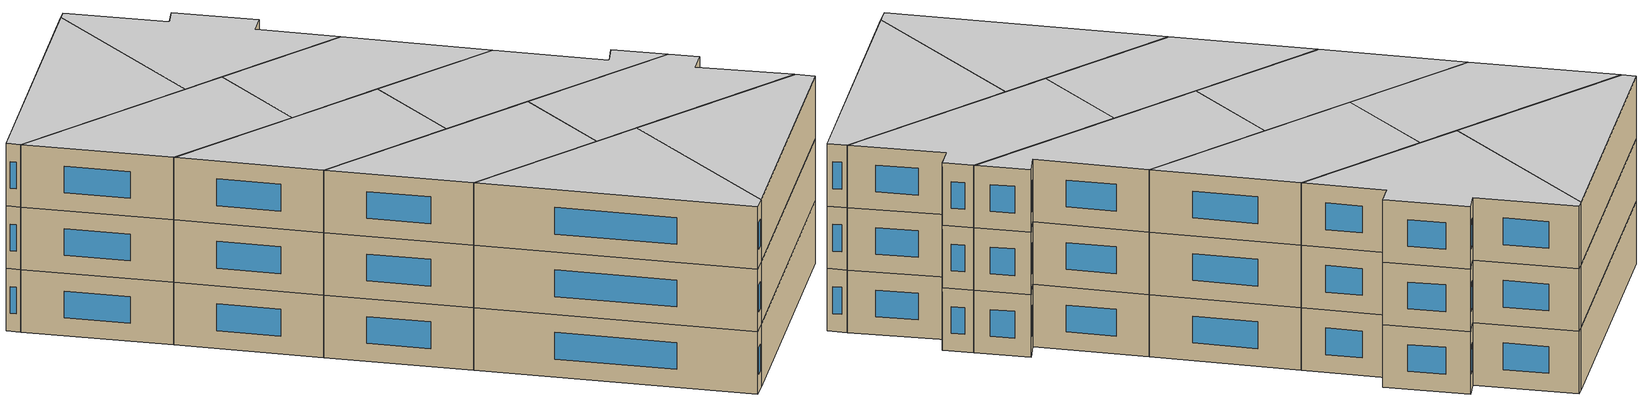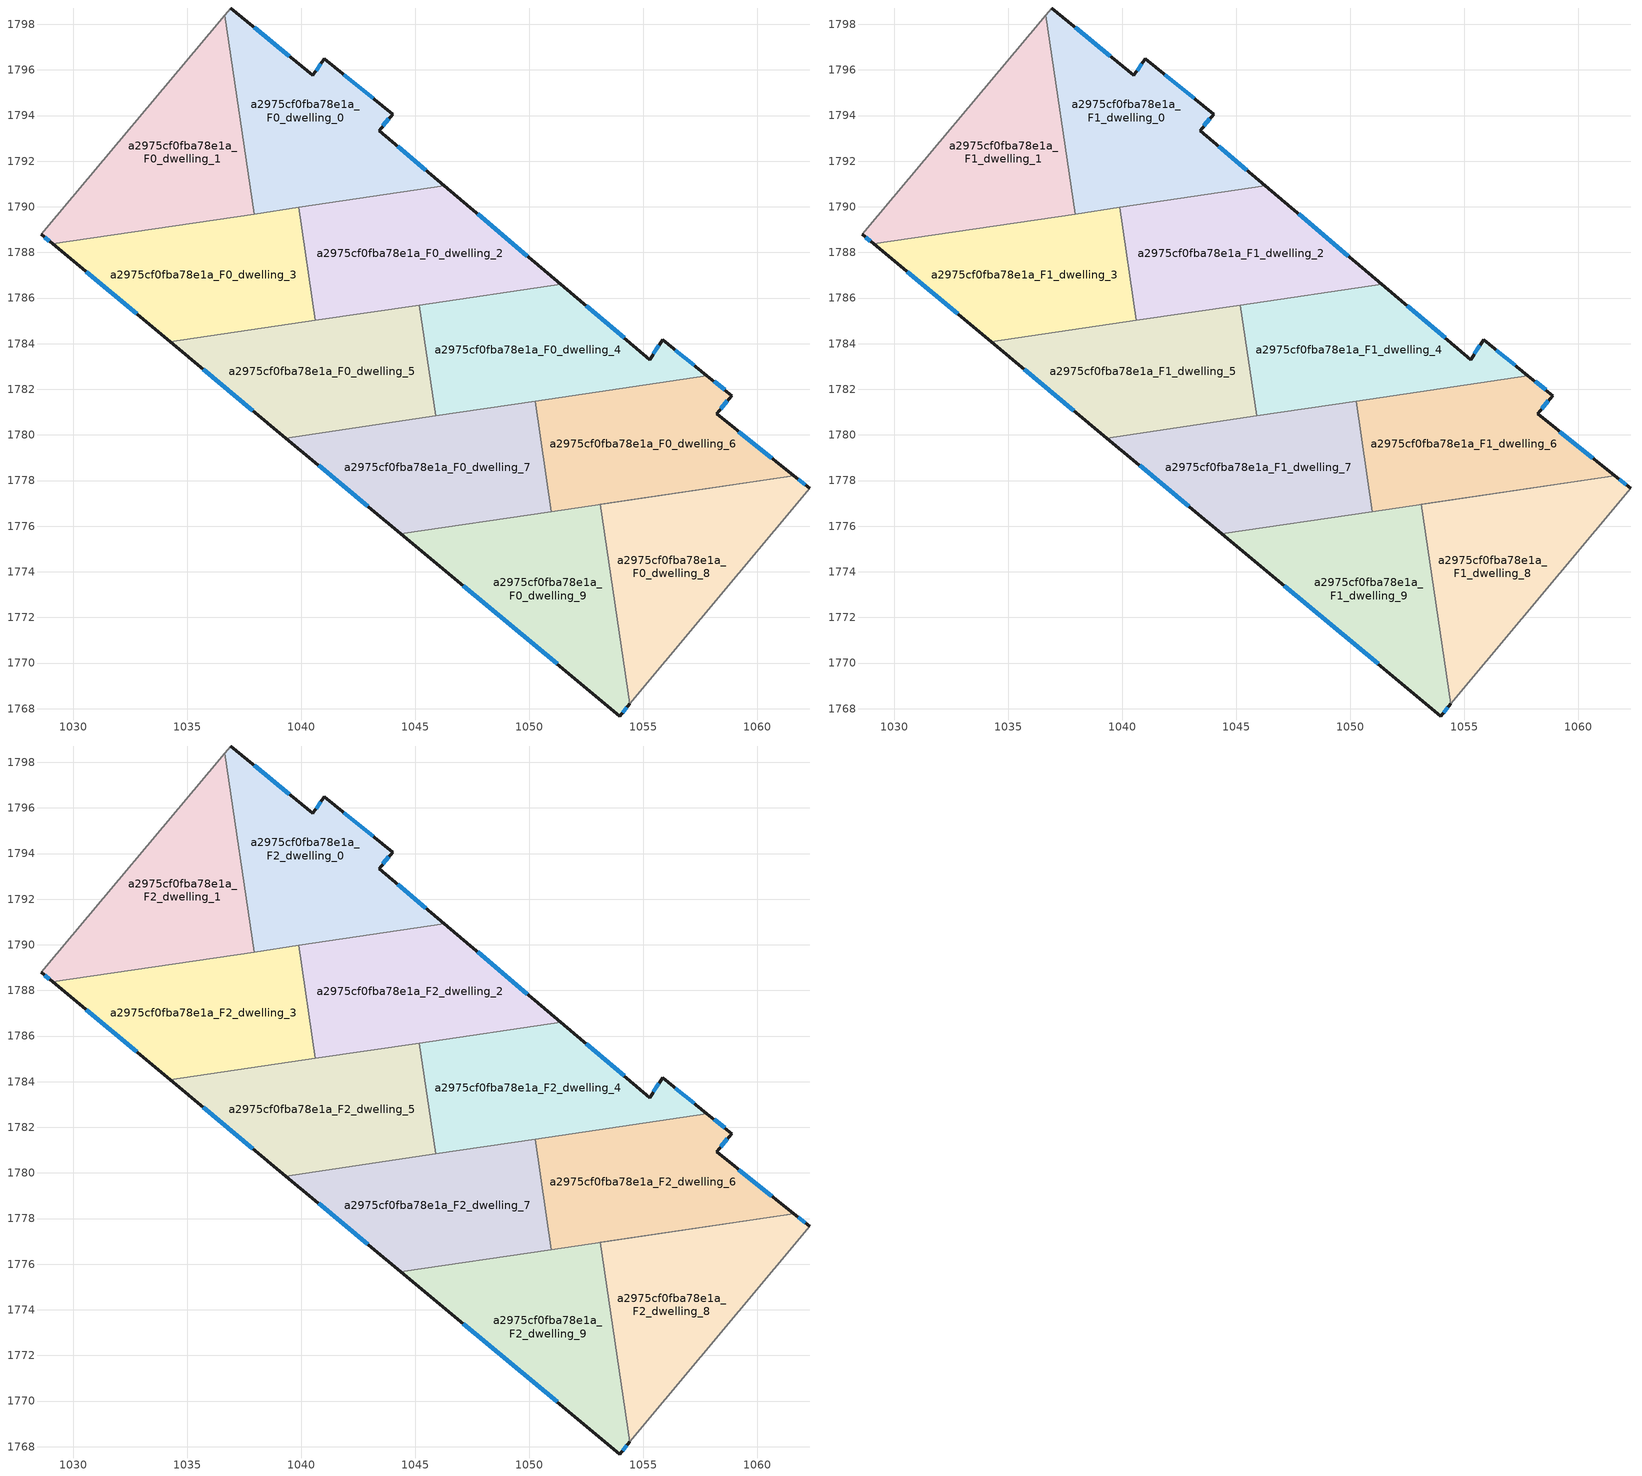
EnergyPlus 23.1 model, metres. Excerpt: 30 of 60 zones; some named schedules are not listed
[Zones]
a2975cf0fba78e1a_F0_dwelling_0
 floor ground (EU_floor_Construction): 1044,1794.06 1043.41,1793.34 1046.27,1790.92 1037.93,1789.68 1036.64,1798.41 1036.9,1798.72 1040.51,1795.76 1041.01,1796.49 z0
 wall outside (EU_wall_Construction): 1046.27,1790.92 1043.41,1793.34 1044,1794.06 1041.01,1796.49 1040.51,1795.76 1036.9,1798.72 z0:3
 wall to a2975cf0fba78e1a_F0_dwelling_1 (EU_wall_Construction): 1036.64,1798.41 1037.93,1789.68 z0:3
 wall adiabatic (EU_wall_Construction): 1036.9,1798.72 1036.64,1798.41 z0:3
 wall to a2975cf0fba78e1a_F0_dwelling_2 (EU_wall_Construction): 1039.88,1789.97 1046.27,1790.92 z0:3
 wall to a2975cf0fba78e1a_F0_dwelling_3 (EU_wall_Construction): 1037.93,1789.68 1039.88,1789.97 z0:3
 window (EU_Window_Construction): 1039.48,1796.6 1037.93,1797.87 / 1040.86,1796.28 1040.65,1795.97 / 1043.15,1794.75 1041.86,1795.8 / 1043.58,1793.55 1043.83,1793.85 / 1045.46,1791.61 1044.23,1792.65 z0.86:2.14
a2975cf0fba78e1a_F0_dwelling_1
 floor ground (EU_floor_Construction): 1036.64,1798.41 1037.93,1789.68 1029.1,1788.38 1028.6,1788.79 z0
 wall outside (EU_wall_Construction): 1028.6,1788.79 1029.1,1788.38 z0:3
 wall adiabatic (EU_wall_Construction): 1036.64,1798.41 1028.6,1788.79 z0:3
 wall to a2975cf0fba78e1a_F0_dwelling_3 (EU_wall_Construction): 1029.1,1788.38 1037.93,1789.68 z0:3
 window (EU_Window_Construction): 1028.74,1788.67 1028.96,1788.49 z0.86:2.14
a2975cf0fba78e1a_F0_dwelling_2
 floor ground (EU_floor_Construction): 1051.37,1786.61 1040.62,1785.02 1039.88,1789.97 1046.27,1790.92 z0
 wall outside (EU_wall_Construction): 1051.37,1786.61 1046.27,1790.92 z0:3
 wall to a2975cf0fba78e1a_F0_dwelling_3 (EU_wall_Construction): 1039.88,1789.97 1040.62,1785.02 z0:3
 wall to a2975cf0fba78e1a_F0_dwelling_4 (EU_wall_Construction): 1045.18,1785.69 1051.37,1786.61 z0:3
 wall to a2975cf0fba78e1a_F0_dwelling_5 (EU_wall_Construction): 1040.62,1785.02 1045.18,1785.69 z0:3
 window (EU_Window_Construction): 1049.91,1787.84 1047.73,1789.69 z0.86:2.14
a2975cf0fba78e1a_F0_dwelling_3
 floor ground (EU_floor_Construction): 1039.88,1789.97 1040.62,1785.02 1034.26,1784.08 1029.1,1788.38 z0
 wall outside (EU_wall_Construction): 1029.1,1788.38 1034.26,1784.08 z0:3
 wall to a2975cf0fba78e1a_F0_dwelling_5 (EU_wall_Construction): 1034.26,1784.08 1040.62,1785.02 z0:3
 window (EU_Window_Construction): 1030.57,1787.15 1032.78,1785.31 z0.86:2.14
a2975cf0fba78e1a_F0_dwelling_4
 floor ground (EU_floor_Construction): 1055.84,1784.17 1057.79,1782.6 1045.89,1780.84 1045.17,1785.69 1051.37,1786.61 1055.28,1783.3 z0
 wall outside (EU_wall_Construction): 1057.79,1782.6 1055.84,1784.17 1055.28,1783.3 1051.37,1786.61 z0:3
 wall to a2975cf0fba78e1a_F0_dwelling_5 (EU_wall_Construction): 1045.17,1785.69 1045.89,1780.84 z0:3
 wall to a2975cf0fba78e1a_F0_dwelling_6 (EU_wall_Construction): 1050.25,1781.48 1057.79,1782.6 z0:3
 wall to a2975cf0fba78e1a_F0_dwelling_7 (EU_wall_Construction): 1045.89,1780.84 1050.25,1781.48 z0:3
 window (EU_Window_Construction): 1054.16,1784.25 1052.49,1785.67 / 1055.68,1783.92 1055.44,1783.55 / 1057.23,1783.05 1056.4,1783.72 z0.86:2.14
a2975cf0fba78e1a_F0_dwelling_5
 floor ground (EU_floor_Construction): 1045.17,1785.69 1045.89,1780.84 1039.32,1779.87 1034.26,1784.08 z0
 wall outside (EU_wall_Construction): 1034.26,1784.08 1039.32,1779.87 z0:3
 wall to a2975cf0fba78e1a_F0_dwelling_7 (EU_wall_Construction): 1039.32,1779.87 1045.89,1780.84 z0:3
 window (EU_Window_Construction): 1035.7,1782.87 1037.87,1781.07 z0.86:2.14
a2975cf0fba78e1a_F0_dwelling_6
 floor ground (EU_floor_Construction): 1058.87,1781.72 1058.21,1780.92 1061.59,1778.21 1050.97,1776.64 1050.25,1781.48 1057.79,1782.6 z0
 wall outside (EU_wall_Construction): 1061.59,1778.21 1058.21,1780.92 1058.87,1781.72 1057.79,1782.6 z0:3
 wall to a2975cf0fba78e1a_F0_dwelling_7 (EU_wall_Construction): 1050.25,1781.48 1050.97,1776.64 z0:3
 wall to a2975cf0fba78e1a_F0_dwelling_9 (EU_wall_Construction): 1050.97,1776.64 1061.59,1778.21 z0:3
 window (EU_Window_Construction): 1058.56,1781.97 1058.09,1782.35 / 1058.39,1781.15 1058.68,1781.49 / 1060.62,1778.98 1059.17,1780.15 z0.86:2.14
a2975cf0fba78e1a_F0_dwelling_7
 floor ground (EU_floor_Construction): 1050.25,1781.48 1050.97,1776.64 1044.37,1775.66 1039.32,1779.87 z0
 wall outside (EU_wall_Construction): 1039.32,1779.87 1044.37,1775.66 z0:3
 wall to a2975cf0fba78e1a_F0_dwelling_9 (EU_wall_Construction): 1044.37,1775.66 1050.97,1776.64 z0:3
 window (EU_Window_Construction): 1040.76,1778.66 1042.92,1776.86 z0.86:2.14
a2975cf0fba78e1a_F0_dwelling_8
 floor ground (EU_floor_Construction): 1062.29,1777.65 1054.4,1768.21 1053.11,1776.96 1061.59,1778.21 z0
 wall outside (EU_wall_Construction): 1062.29,1777.65 1061.59,1778.21 z0:3
 wall adiabatic (EU_wall_Construction): 1054.4,1768.21 1062.29,1777.65 z0:3
 wall to a2975cf0fba78e1a_F0_dwelling_9 (EU_wall_Construction): 1061.59,1778.21 1053.11,1776.96 1054.4,1768.21 z0:3
 window (EU_Window_Construction): 1062.09,1777.81 1061.79,1778.05 z0.86:2.14
a2975cf0fba78e1a_F0_dwelling_9
 floor ground (EU_floor_Construction): 1053.11,1776.96 1054.4,1768.21 1053.96,1767.68 1044.37,1775.66 z0
 wall outside (EU_wall_Construction): 1044.37,1775.66 1053.96,1767.68 1054.4,1768.21 z0:3
 window (EU_Window_Construction): 1047.11,1773.38 1051.22,1769.96 / 1054.08,1767.83 1054.27,1768.06 z0.86:2.14
a2975cf0fba78e1a_F1_dwelling_0
 floor to a2975cf0fba78e1a_F0_dwelling_0 (EU_floor_Construction): 1044,1794.06 1043.41,1793.34 1046.27,1790.92 1037.93,1789.68 1036.64,1798.41 1036.9,1798.72 1040.51,1795.76 1041.01,1796.49 z3
 wall outside (EU_wall_Construction): 1046.27,1790.92 1043.41,1793.34 1044,1794.06 1041.01,1796.49 1040.51,1795.76 1036.9,1798.72 z3:6
 wall to a2975cf0fba78e1a_F1_dwelling_1 (EU_wall_Construction): 1036.64,1798.41 1037.93,1789.68 z3:6
 wall adiabatic (EU_wall_Construction): 1036.9,1798.72 1036.64,1798.41 z3:6
 wall to a2975cf0fba78e1a_F1_dwelling_2 (EU_wall_Construction): 1039.88,1789.97 1046.27,1790.92 z3:6
 wall to a2975cf0fba78e1a_F1_dwelling_3 (EU_wall_Construction): 1037.93,1789.68 1039.88,1789.97 z3:6
 window (EU_Window_Construction): 1039.48,1796.6 1037.93,1797.87 / 1040.86,1796.28 1040.65,1795.97 / 1043.15,1794.75 1041.86,1795.8 / 1043.58,1793.55 1043.83,1793.85 / 1045.46,1791.61 1044.23,1792.65 z3.86:5.14
a2975cf0fba78e1a_F1_dwelling_1
 floor to a2975cf0fba78e1a_F0_dwelling_1 (EU_floor_Construction): 1036.64,1798.41 1037.93,1789.68 1029.1,1788.38 1028.6,1788.79 z3
 wall outside (EU_wall_Construction): 1028.6,1788.79 1029.1,1788.38 z3:6
 wall adiabatic (EU_wall_Construction): 1036.64,1798.41 1028.6,1788.79 z3:6
 wall to a2975cf0fba78e1a_F1_dwelling_3 (EU_wall_Construction): 1029.1,1788.38 1037.93,1789.68 z3:6
 window (EU_Window_Construction): 1028.74,1788.67 1028.96,1788.49 z3.86:5.14
a2975cf0fba78e1a_F1_dwelling_2
 floor to a2975cf0fba78e1a_F0_dwelling_2 (EU_floor_Construction): 1051.37,1786.61 1040.62,1785.02 1039.88,1789.97 1046.27,1790.92 z3
 wall outside (EU_wall_Construction): 1051.37,1786.61 1046.27,1790.92 z3:6
 wall to a2975cf0fba78e1a_F1_dwelling_3 (EU_wall_Construction): 1039.88,1789.97 1040.62,1785.02 z3:6
 wall to a2975cf0fba78e1a_F1_dwelling_4 (EU_wall_Construction): 1045.18,1785.69 1051.37,1786.61 z3:6
 wall to a2975cf0fba78e1a_F1_dwelling_5 (EU_wall_Construction): 1040.62,1785.02 1045.18,1785.69 z3:6
 window (EU_Window_Construction): 1049.91,1787.84 1047.73,1789.69 z3.86:5.14
a2975cf0fba78e1a_F1_dwelling_3
 floor to a2975cf0fba78e1a_F0_dwelling_3 (EU_floor_Construction): 1039.88,1789.97 1040.62,1785.02 1034.26,1784.08 1029.1,1788.38 z3
 wall outside (EU_wall_Construction): 1029.1,1788.38 1034.26,1784.08 z3:6
 wall to a2975cf0fba78e1a_F1_dwelling_5 (EU_wall_Construction): 1034.26,1784.08 1040.62,1785.02 z3:6
 window (EU_Window_Construction): 1030.57,1787.15 1032.78,1785.31 z3.86:5.14
a2975cf0fba78e1a_F1_dwelling_4
 floor to a2975cf0fba78e1a_F0_dwelling_4 (EU_floor_Construction): 1055.84,1784.17 1057.79,1782.6 1045.89,1780.84 1045.17,1785.69 1051.37,1786.61 1055.28,1783.3 z3
 wall outside (EU_wall_Construction): 1057.79,1782.6 1055.84,1784.17 1055.28,1783.3 1051.37,1786.61 z3:6
 wall to a2975cf0fba78e1a_F1_dwelling_5 (EU_wall_Construction): 1045.17,1785.69 1045.89,1780.84 z3:6
 wall to a2975cf0fba78e1a_F1_dwelling_6 (EU_wall_Construction): 1050.25,1781.48 1057.79,1782.6 z3:6
 wall to a2975cf0fba78e1a_F1_dwelling_7 (EU_wall_Construction): 1045.89,1780.84 1050.25,1781.48 z3:6
 window (EU_Window_Construction): 1054.16,1784.25 1052.49,1785.67 / 1055.68,1783.92 1055.44,1783.55 / 1057.23,1783.05 1056.4,1783.72 z3.86:5.14
a2975cf0fba78e1a_F1_dwelling_5
 floor to a2975cf0fba78e1a_F0_dwelling_5 (EU_floor_Construction): 1045.17,1785.69 1045.89,1780.84 1039.32,1779.87 1034.26,1784.08 z3
 wall outside (EU_wall_Construction): 1034.26,1784.08 1039.32,1779.87 z3:6
 wall to a2975cf0fba78e1a_F1_dwelling_7 (EU_wall_Construction): 1039.32,1779.87 1045.89,1780.84 z3:6
 window (EU_Window_Construction): 1035.7,1782.87 1037.87,1781.07 z3.86:5.14
a2975cf0fba78e1a_F1_dwelling_6
 floor to a2975cf0fba78e1a_F0_dwelling_6 (EU_floor_Construction): 1058.87,1781.72 1058.21,1780.92 1061.59,1778.21 1050.97,1776.64 1050.25,1781.48 1057.79,1782.6 z3
 wall outside (EU_wall_Construction): 1061.59,1778.21 1058.21,1780.92 1058.87,1781.72 1057.79,1782.6 z3:6
 wall to a2975cf0fba78e1a_F1_dwelling_7 (EU_wall_Construction): 1050.25,1781.48 1050.97,1776.64 z3:6
 wall to a2975cf0fba78e1a_F1_dwelling_9 (EU_wall_Construction): 1050.97,1776.64 1061.59,1778.21 z3:6
 window (EU_Window_Construction): 1058.56,1781.97 1058.09,1782.35 / 1058.39,1781.15 1058.68,1781.49 / 1060.62,1778.98 1059.17,1780.15 z3.86:5.14
a2975cf0fba78e1a_F1_dwelling_7
 floor to a2975cf0fba78e1a_F0_dwelling_7 (EU_floor_Construction): 1050.25,1781.48 1050.97,1776.64 1044.37,1775.66 1039.32,1779.87 z3
 wall outside (EU_wall_Construction): 1039.32,1779.87 1044.37,1775.66 z3:6
 wall to a2975cf0fba78e1a_F1_dwelling_9 (EU_wall_Construction): 1044.37,1775.66 1050.97,1776.64 z3:6
 window (EU_Window_Construction): 1040.76,1778.66 1042.92,1776.86 z3.86:5.14
a2975cf0fba78e1a_F1_dwelling_8
 floor to a2975cf0fba78e1a_F0_dwelling_8 (EU_floor_Construction): 1062.29,1777.65 1054.4,1768.21 1053.11,1776.96 1061.59,1778.21 z3
 wall outside (EU_wall_Construction): 1062.29,1777.65 1061.59,1778.21 z3:6
 wall adiabatic (EU_wall_Construction): 1054.4,1768.21 1062.29,1777.65 z3:6
 wall to a2975cf0fba78e1a_F1_dwelling_9 (EU_wall_Construction): 1061.59,1778.21 1053.11,1776.96 1054.4,1768.21 z3:6
 window (EU_Window_Construction): 1062.09,1777.81 1061.79,1778.05 z3.86:5.14
a2975cf0fba78e1a_F1_dwelling_9
 floor to a2975cf0fba78e1a_F0_dwelling_9 (EU_floor_Construction): 1053.11,1776.96 1054.4,1768.21 1053.96,1767.68 1044.37,1775.66 z3
 wall outside (EU_wall_Construction): 1044.37,1775.66 1053.96,1767.68 1054.4,1768.21 z3:6
 window (EU_Window_Construction): 1047.11,1773.38 1051.22,1769.96 / 1054.08,1767.83 1054.27,1768.06 z3.86:5.14
a2975cf0fba78e1a_F2_dwelling_0
 floor to a2975cf0fba78e1a_F1_dwelling_0 (EU_floor_Construction): 1044,1794.06 1043.41,1793.34 1046.27,1790.92 1037.93,1789.68 1036.64,1798.41 1036.9,1798.72 1040.51,1795.76 1041.01,1796.49 z6
 wall outside (EU_wall_Construction): 1046.27,1790.92 1043.41,1793.34 1044,1794.06 1041.01,1796.49 1040.51,1795.76 1036.9,1798.72 z6:9
 wall to a2975cf0fba78e1a_F2_dwelling_1 (EU_wall_Construction): 1036.64,1798.41 1037.93,1789.68 z6:9
 wall adiabatic (EU_wall_Construction): 1036.9,1798.72 1036.64,1798.41 z6:9
 wall to a2975cf0fba78e1a_F2_dwelling_2 (EU_wall_Construction): 1039.88,1789.97 1046.27,1790.92 z6:9
 wall to a2975cf0fba78e1a_F2_dwelling_3 (EU_wall_Construction): 1037.93,1789.68 1039.88,1789.97 z6:9
 window (EU_Window_Construction): 1039.48,1796.6 1037.93,1797.87 / 1040.86,1796.28 1040.65,1795.97 / 1043.15,1794.75 1041.86,1795.8 / 1043.58,1793.55 1043.83,1793.85 / 1045.46,1791.61 1044.23,1792.65 z6.86:8.14
 ceiling to a2975cf0fba78e1a_F3_dwelling_0 (EU_floor_Construction): 1046.27,1790.92 1043.41,1793.34 1044,1794.06 1041.01,1796.49 1040.51,1795.76 1036.9,1798.72 1036.64,1798.41 1037.93,1789.68 z9
a2975cf0fba78e1a_F2_dwelling_1
 floor to a2975cf0fba78e1a_F1_dwelling_1 (EU_floor_Construction): 1036.64,1798.41 1037.93,1789.68 1029.1,1788.38 1028.6,1788.79 z6
 wall outside (EU_wall_Construction): 1028.6,1788.79 1029.1,1788.38 z6:9
 wall adiabatic (EU_wall_Construction): 1036.64,1798.41 1028.6,1788.79 z6:9
 wall to a2975cf0fba78e1a_F2_dwelling_3 (EU_wall_Construction): 1029.1,1788.38 1037.93,1789.68 z6:9
 window (EU_Window_Construction): 1028.74,1788.67 1028.96,1788.49 z6.86:8.14
 ceiling to a2975cf0fba78e1a_F3_dwelling_1 (EU_floor_Construction): 1037.93,1789.68 1036.64,1798.41 1028.6,1788.79 1029.1,1788.38 z9
a2975cf0fba78e1a_F2_dwelling_2
 floor to a2975cf0fba78e1a_F1_dwelling_2 (EU_floor_Construction): 1051.37,1786.61 1040.62,1785.02 1039.88,1789.97 1046.27,1790.92 z6
 wall outside (EU_wall_Construction): 1051.37,1786.61 1046.27,1790.92 z6:9
 wall to a2975cf0fba78e1a_F2_dwelling_3 (EU_wall_Construction): 1039.88,1789.97 1040.62,1785.02 z6:9
 wall to a2975cf0fba78e1a_F2_dwelling_4 (EU_wall_Construction): 1045.18,1785.69 1051.37,1786.61 z6:9
 wall to a2975cf0fba78e1a_F2_dwelling_5 (EU_wall_Construction): 1040.62,1785.02 1045.18,1785.69 z6:9
 window (EU_Window_Construction): 1049.91,1787.84 1047.73,1789.69 z6.86:8.14
 ceiling to a2975cf0fba78e1a_F3_dwelling_2 (EU_floor_Construction): 1051.37,1786.61 1046.27,1790.92 1039.88,1789.97 1040.62,1785.02 z9
a2975cf0fba78e1a_F2_dwelling_3
 floor to a2975cf0fba78e1a_F1_dwelling_3 (EU_floor_Construction): 1039.88,1789.97 1040.62,1785.02 1034.26,1784.08 1029.1,1788.38 z6
 wall outside (EU_wall_Construction): 1029.1,1788.38 1034.26,1784.08 z6:9
 wall to a2975cf0fba78e1a_F2_dwelling_5 (EU_wall_Construction): 1034.26,1784.08 1040.62,1785.02 z6:9
 window (EU_Window_Construction): 1030.57,1787.15 1032.78,1785.31 z6.86:8.14
 ceiling to a2975cf0fba78e1a_F3_dwelling_3 (EU_floor_Construction): 1040.62,1785.02 1039.88,1789.97 1029.1,1788.38 1034.26,1784.08 z9
a2975cf0fba78e1a_F2_dwelling_4
 floor to a2975cf0fba78e1a_F1_dwelling_4 (EU_floor_Construction): 1055.84,1784.17 1057.79,1782.6 1045.89,1780.84 1045.17,1785.69 1051.37,1786.61 1055.28,1783.3 z6
 wall outside (EU_wall_Construction): 1057.79,1782.6 1055.84,1784.17 1055.28,1783.3 1051.37,1786.61 z6:9
 wall to a2975cf0fba78e1a_F2_dwelling_5 (EU_wall_Construction): 1045.17,1785.69 1045.89,1780.84 z6:9
 wall to a2975cf0fba78e1a_F2_dwelling_6 (EU_wall_Construction): 1050.25,1781.48 1057.79,1782.6 z6:9
 wall to a2975cf0fba78e1a_F2_dwelling_7 (EU_wall_Construction): 1045.89,1780.84 1050.25,1781.48 z6:9
 window (EU_Window_Construction): 1054.16,1784.25 1052.49,1785.67 / 1055.68,1783.92 1055.44,1783.55 / 1057.23,1783.05 1056.4,1783.72 z6.86:8.14
 ceiling to a2975cf0fba78e1a_F3_dwelling_4 (EU_floor_Construction): 1057.79,1782.6 1055.84,1784.17 1055.28,1783.3 1051.37,1786.61 1045.17,1785.69 1045.89,1780.84 z9
a2975cf0fba78e1a_F2_dwelling_5
 floor to a2975cf0fba78e1a_F1_dwelling_5 (EU_floor_Construction): 1045.17,1785.69 1045.89,1780.84 1039.32,1779.87 1034.26,1784.08 z6
 wall outside (EU_wall_Construction): 1034.26,1784.08 1039.32,1779.87 z6:9
 wall to a2975cf0fba78e1a_F2_dwelling_7 (EU_wall_Construction): 1039.32,1779.87 1045.89,1780.84 z6:9
 window (EU_Window_Construction): 1035.7,1782.87 1037.87,1781.07 z6.86:8.14
 ceiling to a2975cf0fba78e1a_F3_dwelling_5 (EU_floor_Construction): 1045.89,1780.84 1045.17,1785.69 1034.26,1784.08 1039.32,1779.87 z9
a2975cf0fba78e1a_F2_dwelling_6
 floor to a2975cf0fba78e1a_F1_dwelling_6 (EU_floor_Construction): 1058.87,1781.72 1058.21,1780.92 1061.59,1778.21 1050.97,1776.64 1050.25,1781.48 1057.79,1782.6 z6
 wall outside (EU_wall_Construction): 1061.59,1778.21 1058.21,1780.92 1058.87,1781.72 1057.79,1782.6 z6:9
 wall to a2975cf0fba78e1a_F2_dwelling_7 (EU_wall_Construction): 1050.25,1781.48 1050.97,1776.64 z6:9
 wall to a2975cf0fba78e1a_F2_dwelling_9 (EU_wall_Construction): 1050.97,1776.64 1061.59,1778.21 z6:9
 window (EU_Window_Construction): 1058.56,1781.97 1058.09,1782.35 / 1058.39,1781.15 1058.68,1781.49 / 1060.62,1778.98 1059.17,1780.15 z6.86:8.14
 ceiling to a2975cf0fba78e1a_F3_dwelling_6 (EU_floor_Construction): 1061.59,1778.21 1058.21,1780.92 1058.87,1781.72 1057.79,1782.6 1050.25,1781.48 1050.97,1776.64 z9
a2975cf0fba78e1a_F2_dwelling_7
 floor to a2975cf0fba78e1a_F1_dwelling_7 (EU_floor_Construction): 1050.25,1781.48 1050.97,1776.64 1044.37,1775.66 1039.32,1779.87 z6
 wall outside (EU_wall_Construction): 1039.32,1779.87 1044.37,1775.66 z6:9
 wall to a2975cf0fba78e1a_F2_dwelling_9 (EU_wall_Construction): 1044.37,1775.66 1050.97,1776.64 z6:9
 window (EU_Window_Construction): 1040.76,1778.66 1042.92,1776.86 z6.86:8.14
 ceiling to a2975cf0fba78e1a_F3_dwelling_7 (EU_floor_Construction): 1050.97,1776.64 1050.25,1781.48 1039.32,1779.87 1044.37,1775.66 z9
a2975cf0fba78e1a_F2_dwelling_8
 floor to a2975cf0fba78e1a_F1_dwelling_8 (EU_floor_Construction): 1062.29,1777.65 1054.4,1768.21 1053.11,1776.96 1061.59,1778.21 z6
 wall outside (EU_wall_Construction): 1062.29,1777.65 1061.59,1778.21 z6:9
 wall adiabatic (EU_wall_Construction): 1054.4,1768.21 1062.29,1777.65 z6:9
 wall to a2975cf0fba78e1a_F2_dwelling_9 (EU_wall_Construction): 1061.59,1778.21 1053.11,1776.96 1054.4,1768.21 z6:9
 window (EU_Window_Construction): 1062.09,1777.81 1061.79,1778.05 z6.86:8.14
 ceiling to a2975cf0fba78e1a_F3_dwelling_8 (EU_floor_Construction): 1054.4,1768.21 1062.29,1777.65 1061.59,1778.21 1053.11,1776.96 z9
a2975cf0fba78e1a_F2_dwelling_9
 floor to a2975cf0fba78e1a_F1_dwelling_9 (EU_floor_Construction): 1053.11,1776.96 1054.4,1768.21 1053.96,1767.68 1044.37,1775.66 z6
 wall outside (EU_wall_Construction): 1044.37,1775.66 1053.96,1767.68 1054.4,1768.21 z6:9
 window (EU_Window_Construction): 1047.11,1773.38 1051.22,1769.96 / 1054.08,1767.83 1054.27,1768.06 z6.86:8.14
 ceiling to a2975cf0fba78e1a_F3_dwelling_9 (EU_floor_Construction): 1053.96,1767.68 1054.4,1768.21 1053.11,1776.96 1044.37,1775.66 z9
[Building]
EU S2 Campaign: North Axis=0; Terrain=City; Solar Distribution=FullExterior
[Site:Location]
Helsinki-Vantaa.AP: Latitude=60.317; Longitude=24.963; Time Zone=2; Elevation=54.6
[SizingPeriod:WeatherFileDays]
AnnualSizingPeriod: Begin Month=1; Begin Day of Month=1; End Month=12; End Day of Month=31; Day of Week for Start Day=Monday; Use Weather File Daylight Saving Period=No; Use Weather File Rain and Snow Indicators=No
[MATERIAL]
EU_InternalMass_Material: Roughness=MediumRough; Thickness=0.1; Conductivity=1; Density=1800; Specific Heat=900; Thermal Absorptance=0.9; Solar Absorptance=0.7; Visible Absorptance=0.7
[MATERIAL:NOMASS] Roughness=MediumRough; Thermal Absorptance=0.9; Solar Absorptance=0.7; Visible Absorptance=0.7
Name | Thermal Resistance
EU_wall_NoMass | 1.10183
EU_floor_NoMass | 1.70606
[WINDOWMATERIAL:SIMPLEGLAZINGSYSTEM]
EU_Window_SimpleGlazing: UFactor=3.11035; Solar Heat Gain Coefficient=0.8; Visible Transmittance=0.8
[CONSTRUCTION]
EU_wall_Construction: EU_wall_NoMass
EU_floor_Construction: EU_floor_NoMass
EU_Window_Construction: EU_Window_SimpleGlazing
EU_InternalMass_Construction: EU_InternalMass_Material
[ZONE] Type=1; Multiplier=1; Ceiling Height=autocalculate; Floor Area=autocalculate; Part of Total Floor Area=Yes
Name | Volume
a2975cf0fba78e1a_F0_dwelling_0; a2975cf0fba78e1a_F1_dwelling_0; a2975cf0fba78e1a_F2_dwelling_0 | 130.188
a2975cf0fba78e1a_F0_dwelling_1; a2975cf0fba78e1a_F1_dwelling_1; a2975cf0fba78e1a_F2_dwelling_1 | 130.17
a2975cf0fba78e1a_F0_dwelling_2; a2975cf0fba78e1a_F1_dwelling_2; a2975cf0fba78e1a_F2_dwelling_2 | 130.175
a2975cf0fba78e1a_F0_dwelling_3; a2975cf0fba78e1a_F1_dwelling_3; a2975cf0fba78e1a_F2_dwelling_3 | 130.185
a2975cf0fba78e1a_F0_dwelling_4; a2975cf0fba78e1a_F1_dwelling_4; a2975cf0fba78e1a_F2_dwelling_4 | 130.178
a2975cf0fba78e1a_F0_dwelling_5; a2975cf0fba78e1a_F1_dwelling_5; a2975cf0fba78e1a_F2_dwelling_5 | 130.181
a2975cf0fba78e1a_F0_dwelling_6; a2975cf0fba78e1a_F1_dwelling_6; a2975cf0fba78e1a_F2_dwelling_6 | 130.182
a2975cf0fba78e1a_F0_dwelling_7; a2975cf0fba78e1a_F1_dwelling_7; a2975cf0fba78e1a_F2_dwelling_7 | 130.177
a2975cf0fba78e1a_F0_dwelling_8; a2975cf0fba78e1a_F1_dwelling_8; a2975cf0fba78e1a_F2_dwelling_8 | 130.173
a2975cf0fba78e1a_F0_dwelling_9; a2975cf0fba78e1a_F1_dwelling_9; a2975cf0fba78e1a_F2_dwelling_9 | 130.176
[INTERNALMASS] Construction=EU_InternalMass_Construction
Name | Zone or ZoneList | Surface Area
a2975cf0fba78e1a_F0_dwelling_0_EU_InternalMass | a2975cf0fba78e1a_F0_dwelling_0 | 43.3959
a2975cf0fba78e1a_F0_dwelling_1_EU_InternalMass | a2975cf0fba78e1a_F0_dwelling_1 | 43.3902
a2975cf0fba78e1a_F0_dwelling_2_EU_InternalMass | a2975cf0fba78e1a_F0_dwelling_2 | 43.3919
a2975cf0fba78e1a_F0_dwelling_3_EU_InternalMass | a2975cf0fba78e1a_F0_dwelling_3 | 43.3949
a2975cf0fba78e1a_F0_dwelling_4_EU_InternalMass | a2975cf0fba78e1a_F0_dwelling_4 | 43.3924
a2975cf0fba78e1a_F0_dwelling_5_EU_InternalMass | a2975cf0fba78e1a_F0_dwelling_5 | 43.394
a2975cf0fba78e1a_F0_dwelling_6_EU_InternalMass | a2975cf0fba78e1a_F0_dwelling_6 | 43.3939
a2975cf0fba78e1a_F0_dwelling_7_EU_InternalMass | a2975cf0fba78e1a_F0_dwelling_7 | 43.3924
a2975cf0fba78e1a_F0_dwelling_8_EU_InternalMass | a2975cf0fba78e1a_F0_dwelling_8 | 43.3908
a2975cf0fba78e1a_F0_dwelling_9_EU_InternalMass | a2975cf0fba78e1a_F0_dwelling_9 | 43.3949
a2975cf0fba78e1a_F1_dwelling_0_EU_InternalMass | a2975cf0fba78e1a_F1_dwelling_0 | 43.3959
a2975cf0fba78e1a_F1_dwelling_1_EU_InternalMass | a2975cf0fba78e1a_F1_dwelling_1 | 43.3902
a2975cf0fba78e1a_F1_dwelling_2_EU_InternalMass | a2975cf0fba78e1a_F1_dwelling_2 | 43.3919
a2975cf0fba78e1a_F1_dwelling_3_EU_InternalMass | a2975cf0fba78e1a_F1_dwelling_3 | 43.3949
a2975cf0fba78e1a_F1_dwelling_4_EU_InternalMass | a2975cf0fba78e1a_F1_dwelling_4 | 43.3924
a2975cf0fba78e1a_F1_dwelling_5_EU_InternalMass | a2975cf0fba78e1a_F1_dwelling_5 | 43.394
a2975cf0fba78e1a_F1_dwelling_6_EU_InternalMass | a2975cf0fba78e1a_F1_dwelling_6 | 43.3939
a2975cf0fba78e1a_F1_dwelling_7_EU_InternalMass | a2975cf0fba78e1a_F1_dwelling_7 | 43.3924
a2975cf0fba78e1a_F1_dwelling_8_EU_InternalMass | a2975cf0fba78e1a_F1_dwelling_8 | 43.3908
a2975cf0fba78e1a_F1_dwelling_9_EU_InternalMass | a2975cf0fba78e1a_F1_dwelling_9 | 43.3949
a2975cf0fba78e1a_F2_dwelling_0_EU_InternalMass | a2975cf0fba78e1a_F2_dwelling_0 | 43.3959
a2975cf0fba78e1a_F2_dwelling_1_EU_InternalMass | a2975cf0fba78e1a_F2_dwelling_1 | 43.3902
a2975cf0fba78e1a_F2_dwelling_2_EU_InternalMass | a2975cf0fba78e1a_F2_dwelling_2 | 43.3919
a2975cf0fba78e1a_F2_dwelling_3_EU_InternalMass | a2975cf0fba78e1a_F2_dwelling_3 | 43.3949
a2975cf0fba78e1a_F2_dwelling_4_EU_InternalMass | a2975cf0fba78e1a_F2_dwelling_4 | 43.3924
a2975cf0fba78e1a_F2_dwelling_5_EU_InternalMass | a2975cf0fba78e1a_F2_dwelling_5 | 43.394
a2975cf0fba78e1a_F2_dwelling_6_EU_InternalMass | a2975cf0fba78e1a_F2_dwelling_6 | 43.3939
a2975cf0fba78e1a_F2_dwelling_7_EU_InternalMass | a2975cf0fba78e1a_F2_dwelling_7 | 43.3924
a2975cf0fba78e1a_F2_dwelling_8_EU_InternalMass | a2975cf0fba78e1a_F2_dwelling_8 | 43.3908
a2975cf0fba78e1a_F2_dwelling_9_EU_InternalMass | a2975cf0fba78e1a_F2_dwelling_9 | 43.3949
[OTHEREQUIPMENT] Fuel Type=Electricity; Design Level Calculation Method=Watts/Area; Power per Zone Floor Area=1; Fraction Latent=0; Fraction Radiant=0; Fraction Lost=0; Carbon Dioxide Generation Rate=0; EndUse Subcategory=EU_Step8_InternalGains
Name | Zone or ZoneList or Space or SpaceList | Schedule
EU_Step8_InternalGain_a2975cf0fba78e1a_F0_dwelling_0_f000 | a2975cf0fba78e1a_F0_dwelling_0 | EU_Step8_GainSchedule_a2975cf0fba78e1a_F0_dwelling_0_f000
EU_Step8_InternalGain_a2975cf0fba78e1a_F0_dwelling_1_f000 | a2975cf0fba78e1a_F0_dwelling_1 | EU_Step8_GainSchedule_a2975cf0fba78e1a_F0_dwelling_1_f000
EU_Step8_InternalGain_a2975cf0fba78e1a_F0_dwelling_2_f000 | a2975cf0fba78e1a_F0_dwelling_2 | EU_Step8_GainSchedule_a2975cf0fba78e1a_F0_dwelling_2_f000
EU_Step8_InternalGain_a2975cf0fba78e1a_F0_dwelling_3_f000 | a2975cf0fba78e1a_F0_dwelling_3 | EU_Step8_GainSchedule_a2975cf0fba78e1a_F0_dwelling_3_f000
EU_Step8_InternalGain_a2975cf0fba78e1a_F0_dwelling_4_f000 | a2975cf0fba78e1a_F0_dwelling_4 | EU_Step8_GainSchedule_a2975cf0fba78e1a_F0_dwelling_4_f000
EU_Step8_InternalGain_a2975cf0fba78e1a_F0_dwelling_5_f000 | a2975cf0fba78e1a_F0_dwelling_5 | EU_Step8_GainSchedule_a2975cf0fba78e1a_F0_dwelling_5_f000
EU_Step8_InternalGain_a2975cf0fba78e1a_F0_dwelling_6_f000 | a2975cf0fba78e1a_F0_dwelling_6 | EU_Step8_GainSchedule_a2975cf0fba78e1a_F0_dwelling_6_f000
EU_Step8_InternalGain_a2975cf0fba78e1a_F0_dwelling_7_f000 | a2975cf0fba78e1a_F0_dwelling_7 | EU_Step8_GainSchedule_a2975cf0fba78e1a_F0_dwelling_7_f000
EU_Step8_InternalGain_a2975cf0fba78e1a_F0_dwelling_8_f000 | a2975cf0fba78e1a_F0_dwelling_8 | EU_Step8_GainSchedule_a2975cf0fba78e1a_F0_dwelling_8_f000
EU_Step8_InternalGain_a2975cf0fba78e1a_F0_dwelling_9_f000 | a2975cf0fba78e1a_F0_dwelling_9 | EU_Step8_GainSchedule_a2975cf0fba78e1a_F0_dwelling_9_f000
EU_Step8_InternalGain_a2975cf0fba78e1a_F1_dwelling_0_f000 | a2975cf0fba78e1a_F1_dwelling_0 | EU_Step8_GainSchedule_a2975cf0fba78e1a_F1_dwelling_0_f000
EU_Step8_InternalGain_a2975cf0fba78e1a_F1_dwelling_1_f000 | a2975cf0fba78e1a_F1_dwelling_1 | EU_Step8_GainSchedule_a2975cf0fba78e1a_F1_dwelling_1_f000
EU_Step8_InternalGain_a2975cf0fba78e1a_F1_dwelling_2_f000 | a2975cf0fba78e1a_F1_dwelling_2 | EU_Step8_GainSchedule_a2975cf0fba78e1a_F1_dwelling_2_f000
EU_Step8_InternalGain_a2975cf0fba78e1a_F1_dwelling_3_f000 | a2975cf0fba78e1a_F1_dwelling_3 | EU_Step8_GainSchedule_a2975cf0fba78e1a_F1_dwelling_3_f000
EU_Step8_InternalGain_a2975cf0fba78e1a_F1_dwelling_4_f000 | a2975cf0fba78e1a_F1_dwelling_4 | EU_Step8_GainSchedule_a2975cf0fba78e1a_F1_dwelling_4_f000
EU_Step8_InternalGain_a2975cf0fba78e1a_F1_dwelling_5_f000 | a2975cf0fba78e1a_F1_dwelling_5 | EU_Step8_GainSchedule_a2975cf0fba78e1a_F1_dwelling_5_f000
EU_Step8_InternalGain_a2975cf0fba78e1a_F1_dwelling_6_f000 | a2975cf0fba78e1a_F1_dwelling_6 | EU_Step8_GainSchedule_a2975cf0fba78e1a_F1_dwelling_6_f000
EU_Step8_InternalGain_a2975cf0fba78e1a_F1_dwelling_7_f000 | a2975cf0fba78e1a_F1_dwelling_7 | EU_Step8_GainSchedule_a2975cf0fba78e1a_F1_dwelling_7_f000
EU_Step8_InternalGain_a2975cf0fba78e1a_F1_dwelling_8_f000 | a2975cf0fba78e1a_F1_dwelling_8 | EU_Step8_GainSchedule_a2975cf0fba78e1a_F1_dwelling_8_f000
EU_Step8_InternalGain_a2975cf0fba78e1a_F1_dwelling_9_f000 | a2975cf0fba78e1a_F1_dwelling_9 | EU_Step8_GainSchedule_a2975cf0fba78e1a_F1_dwelling_9_f000
EU_Step8_InternalGain_a2975cf0fba78e1a_F2_dwelling_0_f000 | a2975cf0fba78e1a_F2_dwelling_0 | EU_Step8_GainSchedule_a2975cf0fba78e1a_F2_dwelling_0_f000
EU_Step8_InternalGain_a2975cf0fba78e1a_F2_dwelling_1_f000 | a2975cf0fba78e1a_F2_dwelling_1 | EU_Step8_GainSchedule_a2975cf0fba78e1a_F2_dwelling_1_f000
EU_Step8_InternalGain_a2975cf0fba78e1a_F2_dwelling_2_f000 | a2975cf0fba78e1a_F2_dwelling_2 | EU_Step8_GainSchedule_a2975cf0fba78e1a_F2_dwelling_2_f000
EU_Step8_InternalGain_a2975cf0fba78e1a_F2_dwelling_3_f000 | a2975cf0fba78e1a_F2_dwelling_3 | EU_Step8_GainSchedule_a2975cf0fba78e1a_F2_dwelling_3_f000
EU_Step8_InternalGain_a2975cf0fba78e1a_F2_dwelling_4_f000 | a2975cf0fba78e1a_F2_dwelling_4 | EU_Step8_GainSchedule_a2975cf0fba78e1a_F2_dwelling_4_f000
EU_Step8_InternalGain_a2975cf0fba78e1a_F2_dwelling_5_f000 | a2975cf0fba78e1a_F2_dwelling_5 | EU_Step8_GainSchedule_a2975cf0fba78e1a_F2_dwelling_5_f000
EU_Step8_InternalGain_a2975cf0fba78e1a_F2_dwelling_6_f000 | a2975cf0fba78e1a_F2_dwelling_6 | EU_Step8_GainSchedule_a2975cf0fba78e1a_F2_dwelling_6_f000
EU_Step8_InternalGain_a2975cf0fba78e1a_F2_dwelling_7_f000 | a2975cf0fba78e1a_F2_dwelling_7 | EU_Step8_GainSchedule_a2975cf0fba78e1a_F2_dwelling_7_f000
EU_Step8_InternalGain_a2975cf0fba78e1a_F2_dwelling_8_f000 | a2975cf0fba78e1a_F2_dwelling_8 | EU_Step8_GainSchedule_a2975cf0fba78e1a_F2_dwelling_8_f000
EU_Step8_InternalGain_a2975cf0fba78e1a_F2_dwelling_9_f000 | a2975cf0fba78e1a_F2_dwelling_9 | EU_Step8_GainSchedule_a2975cf0fba78e1a_F2_dwelling_9_f000
[ZONEVENTILATION:DESIGNFLOWRATE] Schedule=EU_AlwaysOn; Design Flow Rate Calculation Method=AirChanges/Hour; Air Changes per Hour=0.756316; Ventilation Type=Natural; Fan Pressure Rise=0; Fan Total Efficiency=1; Constant Term Coefficient=1; Temperature Term Coefficient=0; Velocity Term Coefficient=0; Velocity Squared Term Coefficient=0; Minimum Indoor Temperature=-100; Maximum Indoor Temperature=100; Delta Temperature=-100; Minimum Outdoor Temperature=-100; Maximum Outdoor Temperature=100; Maximum Wind Speed=40
Name | Zone or ZoneList or Space or SpaceList
EU_ConstantAir_a2975cf0fba78e1a_F0_dwelling_0 | a2975cf0fba78e1a_F0_dwelling_0
EU_ConstantAir_a2975cf0fba78e1a_F0_dwelling_1 | a2975cf0fba78e1a_F0_dwelling_1
EU_ConstantAir_a2975cf0fba78e1a_F0_dwelling_2 | a2975cf0fba78e1a_F0_dwelling_2
EU_ConstantAir_a2975cf0fba78e1a_F0_dwelling_3 | a2975cf0fba78e1a_F0_dwelling_3
EU_ConstantAir_a2975cf0fba78e1a_F0_dwelling_4 | a2975cf0fba78e1a_F0_dwelling_4
EU_ConstantAir_a2975cf0fba78e1a_F0_dwelling_5 | a2975cf0fba78e1a_F0_dwelling_5
EU_ConstantAir_a2975cf0fba78e1a_F0_dwelling_6 | a2975cf0fba78e1a_F0_dwelling_6
EU_ConstantAir_a2975cf0fba78e1a_F0_dwelling_7 | a2975cf0fba78e1a_F0_dwelling_7
EU_ConstantAir_a2975cf0fba78e1a_F0_dwelling_8 | a2975cf0fba78e1a_F0_dwelling_8
EU_ConstantAir_a2975cf0fba78e1a_F0_dwelling_9 | a2975cf0fba78e1a_F0_dwelling_9
EU_ConstantAir_a2975cf0fba78e1a_F1_dwelling_0 | a2975cf0fba78e1a_F1_dwelling_0
EU_ConstantAir_a2975cf0fba78e1a_F1_dwelling_1 | a2975cf0fba78e1a_F1_dwelling_1
EU_ConstantAir_a2975cf0fba78e1a_F1_dwelling_2 | a2975cf0fba78e1a_F1_dwelling_2
EU_ConstantAir_a2975cf0fba78e1a_F1_dwelling_3 | a2975cf0fba78e1a_F1_dwelling_3
EU_ConstantAir_a2975cf0fba78e1a_F1_dwelling_4 | a2975cf0fba78e1a_F1_dwelling_4
EU_ConstantAir_a2975cf0fba78e1a_F1_dwelling_5 | a2975cf0fba78e1a_F1_dwelling_5
EU_ConstantAir_a2975cf0fba78e1a_F1_dwelling_6 | a2975cf0fba78e1a_F1_dwelling_6
EU_ConstantAir_a2975cf0fba78e1a_F1_dwelling_7 | a2975cf0fba78e1a_F1_dwelling_7
EU_ConstantAir_a2975cf0fba78e1a_F1_dwelling_8 | a2975cf0fba78e1a_F1_dwelling_8
EU_ConstantAir_a2975cf0fba78e1a_F1_dwelling_9 | a2975cf0fba78e1a_F1_dwelling_9
EU_ConstantAir_a2975cf0fba78e1a_F2_dwelling_0 | a2975cf0fba78e1a_F2_dwelling_0
EU_ConstantAir_a2975cf0fba78e1a_F2_dwelling_1 | a2975cf0fba78e1a_F2_dwelling_1
EU_ConstantAir_a2975cf0fba78e1a_F2_dwelling_2 | a2975cf0fba78e1a_F2_dwelling_2
EU_ConstantAir_a2975cf0fba78e1a_F2_dwelling_3 | a2975cf0fba78e1a_F2_dwelling_3
EU_ConstantAir_a2975cf0fba78e1a_F2_dwelling_4 | a2975cf0fba78e1a_F2_dwelling_4
EU_ConstantAir_a2975cf0fba78e1a_F2_dwelling_5 | a2975cf0fba78e1a_F2_dwelling_5
EU_ConstantAir_a2975cf0fba78e1a_F2_dwelling_6 | a2975cf0fba78e1a_F2_dwelling_6
EU_ConstantAir_a2975cf0fba78e1a_F2_dwelling_7 | a2975cf0fba78e1a_F2_dwelling_7
EU_ConstantAir_a2975cf0fba78e1a_F2_dwelling_8 | a2975cf0fba78e1a_F2_dwelling_8
EU_ConstantAir_a2975cf0fba78e1a_F2_dwelling_9 | a2975cf0fba78e1a_F2_dwelling_9
[HVACTEMPLATE:ZONE:IDEALLOADSAIRSYSTEM] System Availability Schedule=EU_AlwaysOn; Maximum Heating Supply Air Temperature=50; Minimum Cooling Supply Air Temperature=13; Maximum Heating Supply Air Humidity Ratio=0.0156; Minimum Cooling Supply Air Humidity Ratio=0.0077; Heating Limit=NoLimit; Cooling Limit=NoLimit; Heating Availability Schedule=EU_AlwaysOn; Cooling Availability Schedule=EU_CoolingOff; Dehumidification Control Type=ConstantSensibleHeatRatio; Cooling Sensible Heat Ratio=0.7; Dehumidification Setpoint=60; Humidification Control Type=None; Humidification Setpoint=30; Outdoor Air Method=None; Outdoor Air Flow Rate per Person=0.00944; Outdoor Air Flow Rate per Zone Floor Area=0; Outdoor Air Flow Rate per Zone=0; Demand Controlled Ventilation Type=None; Outdoor Air Economizer Type=NoEconomizer; Heat Recovery Type=None; Sensible Heat Recovery Effectiveness=0.7; Latent Heat Recovery Effectiveness=0.65
Name | Template Thermostat
a2975cf0fba78e1a_F0_dwelling_0 | EU_HeatOnly_a2975cf0fba78e1a_F0_dwelling_0
a2975cf0fba78e1a_F0_dwelling_1 | EU_HeatOnly_a2975cf0fba78e1a_F0_dwelling_1
a2975cf0fba78e1a_F0_dwelling_2 | EU_HeatOnly_a2975cf0fba78e1a_F0_dwelling_2
a2975cf0fba78e1a_F0_dwelling_3 | EU_HeatOnly_a2975cf0fba78e1a_F0_dwelling_3
a2975cf0fba78e1a_F0_dwelling_4 | EU_HeatOnly_a2975cf0fba78e1a_F0_dwelling_4
a2975cf0fba78e1a_F0_dwelling_5 | EU_HeatOnly_a2975cf0fba78e1a_F0_dwelling_5
a2975cf0fba78e1a_F0_dwelling_6 | EU_HeatOnly_a2975cf0fba78e1a_F0_dwelling_6
a2975cf0fba78e1a_F0_dwelling_7 | EU_HeatOnly_a2975cf0fba78e1a_F0_dwelling_7
a2975cf0fba78e1a_F0_dwelling_8 | EU_HeatOnly_a2975cf0fba78e1a_F0_dwelling_8
a2975cf0fba78e1a_F0_dwelling_9 | EU_HeatOnly_a2975cf0fba78e1a_F0_dwelling_9
a2975cf0fba78e1a_F1_dwelling_0 | EU_HeatOnly_a2975cf0fba78e1a_F1_dwelling_0
a2975cf0fba78e1a_F1_dwelling_1 | EU_HeatOnly_a2975cf0fba78e1a_F1_dwelling_1
a2975cf0fba78e1a_F1_dwelling_2 | EU_HeatOnly_a2975cf0fba78e1a_F1_dwelling_2
a2975cf0fba78e1a_F1_dwelling_3 | EU_HeatOnly_a2975cf0fba78e1a_F1_dwelling_3
a2975cf0fba78e1a_F1_dwelling_4 | EU_HeatOnly_a2975cf0fba78e1a_F1_dwelling_4
a2975cf0fba78e1a_F1_dwelling_5 | EU_HeatOnly_a2975cf0fba78e1a_F1_dwelling_5
a2975cf0fba78e1a_F1_dwelling_6 | EU_HeatOnly_a2975cf0fba78e1a_F1_dwelling_6
a2975cf0fba78e1a_F1_dwelling_7 | EU_HeatOnly_a2975cf0fba78e1a_F1_dwelling_7
a2975cf0fba78e1a_F1_dwelling_8 | EU_HeatOnly_a2975cf0fba78e1a_F1_dwelling_8
a2975cf0fba78e1a_F1_dwelling_9 | EU_HeatOnly_a2975cf0fba78e1a_F1_dwelling_9
a2975cf0fba78e1a_F2_dwelling_0 | EU_HeatOnly_a2975cf0fba78e1a_F2_dwelling_0
a2975cf0fba78e1a_F2_dwelling_1 | EU_HeatOnly_a2975cf0fba78e1a_F2_dwelling_1
a2975cf0fba78e1a_F2_dwelling_2 | EU_HeatOnly_a2975cf0fba78e1a_F2_dwelling_2
a2975cf0fba78e1a_F2_dwelling_3 | EU_HeatOnly_a2975cf0fba78e1a_F2_dwelling_3
a2975cf0fba78e1a_F2_dwelling_4 | EU_HeatOnly_a2975cf0fba78e1a_F2_dwelling_4
a2975cf0fba78e1a_F2_dwelling_5 | EU_HeatOnly_a2975cf0fba78e1a_F2_dwelling_5
a2975cf0fba78e1a_F2_dwelling_6 | EU_HeatOnly_a2975cf0fba78e1a_F2_dwelling_6
a2975cf0fba78e1a_F2_dwelling_7 | EU_HeatOnly_a2975cf0fba78e1a_F2_dwelling_7
a2975cf0fba78e1a_F2_dwelling_8 | EU_HeatOnly_a2975cf0fba78e1a_F2_dwelling_8
a2975cf0fba78e1a_F2_dwelling_9 | EU_HeatOnly_a2975cf0fba78e1a_F2_dwelling_9
[SIZING:ZONE] Zone Cooling Design Supply Air Temperature Input Method=SupplyAirTemperature; Zone Cooling Design Supply Air Temperature=13; Zone Heating Design Supply Air Temperature Input Method=SupplyAirTemperature; Zone Heating Design Supply Air Temperature=50; Zone Cooling Design Supply Air Humidity Ratio=0.008; Zone Heating Design Supply Air Humidity Ratio=0.008; Cooling Design Air Flow Method=DesignDay; Cooling Design Air Flow Rate=0; Cooling Minimum Air Flow per Zone Floor Area=0.000762; Cooling Minimum Air Flow=0; Cooling Minimum Air Flow Fraction=0.2; Heating Design Air Flow Method=DesignDay; Heating Design Air Flow Rate=0; Heating Maximum Air Flow per Zone Floor Area=0.002032; Heating Maximum Air Flow=0.141576; Heating Maximum Air Flow Fraction=0.3; Account for Dedicated Outdoor Air System=No; Dedicated Outdoor Air System Control Strategy=NeutralSupplyAir; Dedicated Outdoor Air Low Setpoint Temperature for Design=autosize; Dedicated Outdoor Air High Setpoint Temperature for Design=autosize; Zone Load Sizing Method=Sensible Load Only No Latent Load; Zone Latent Cooling Design Supply Air Humidity Ratio Input Method=HumidityRatioDifference; Zone Cooling Design Supply Air Humidity Ratio Difference=0.005; Zone Latent Heating Design Supply Air Humidity Ratio Input Method=HumidityRatioDifference; Zone Humidification Design Supply Air Humidity Ratio Difference=0.005
a2975cf0fba78e1a_F0_dwelling_0; a2975cf0fba78e1a_F0_dwelling_1; a2975cf0fba78e1a_F0_dwelling_2; a2975cf0fba78e1a_F0_dwelling_3; a2975cf0fba78e1a_F0_dwelling_4; a2975cf0fba78e1a_F0_dwelling_5; a2975cf0fba78e1a_F0_dwelling_6; a2975cf0fba78e1a_F0_dwelling_7; a2975cf0fba78e1a_F0_dwelling_8; a2975cf0fba78e1a_F0_dwelling_9; a2975cf0fba78e1a_F1_dwelling_0; a2975cf0fba78e1a_F1_dwelling_1; a2975cf0fba78e1a_F1_dwelling_2; a2975cf0fba78e1a_F1_dwelling_3; a2975cf0fba78e1a_F1_dwelling_4; a2975cf0fba78e1a_F1_dwelling_5; a2975cf0fba78e1a_F1_dwelling_6; a2975cf0fba78e1a_F1_dwelling_7; a2975cf0fba78e1a_F1_dwelling_8; a2975cf0fba78e1a_F1_dwelling_9; a2975cf0fba78e1a_F2_dwelling_0; a2975cf0fba78e1a_F2_dwelling_1; a2975cf0fba78e1a_F2_dwelling_2; a2975cf0fba78e1a_F2_dwelling_3; a2975cf0fba78e1a_F2_dwelling_4; a2975cf0fba78e1a_F2_dwelling_5; a2975cf0fba78e1a_F2_dwelling_6; a2975cf0fba78e1a_F2_dwelling_7; a2975cf0fba78e1a_F2_dwelling_8; a2975cf0fba78e1a_F2_dwelling_9
[SCHEDULE:FILE] Column Number=1; Rows to Skip at Top=0; Number of Hours of Data=8760; Column Separator=Comma; Interpolate to Timestep=No; Minutes per Item=60; Adjust Schedule for Daylight Savings=Yes
Name | File
EU_Step8_GainSchedule_a2975cf0fba78e1a_F0_dwelling_0_f000 | ../../schedules/a2975cf0fba78e1a/a2975cf0fba78e1a_F0_dwelling_0_f000_gain.csv
EU_Step8_GainSchedule_a2975cf0fba78e1a_F0_dwelling_1_f000 | ../../schedules/a2975cf0fba78e1a/a2975cf0fba78e1a_F0_dwelling_1_f000_gain.csv
EU_Step8_GainSchedule_a2975cf0fba78e1a_F0_dwelling_2_f000 | ../../schedules/a2975cf0fba78e1a/a2975cf0fba78e1a_F0_dwelling_2_f000_gain.csv
EU_Step8_GainSchedule_a2975cf0fba78e1a_F0_dwelling_3_f000 | ../../schedules/a2975cf0fba78e1a/a2975cf0fba78e1a_F0_dwelling_3_f000_gain.csv
EU_Step8_GainSchedule_a2975cf0fba78e1a_F0_dwelling_4_f000 | ../../schedules/a2975cf0fba78e1a/a2975cf0fba78e1a_F0_dwelling_4_f000_gain.csv
EU_Step8_GainSchedule_a2975cf0fba78e1a_F0_dwelling_5_f000 | ../../schedules/a2975cf0fba78e1a/a2975cf0fba78e1a_F0_dwelling_5_f000_gain.csv
EU_Step8_GainSchedule_a2975cf0fba78e1a_F0_dwelling_6_f000 | ../../schedules/a2975cf0fba78e1a/a2975cf0fba78e1a_F0_dwelling_6_f000_gain.csv
EU_Step8_GainSchedule_a2975cf0fba78e1a_F0_dwelling_7_f000 | ../../schedules/a2975cf0fba78e1a/a2975cf0fba78e1a_F0_dwelling_7_f000_gain.csv
EU_Step8_GainSchedule_a2975cf0fba78e1a_F0_dwelling_8_f000 | ../../schedules/a2975cf0fba78e1a/a2975cf0fba78e1a_F0_dwelling_8_f000_gain.csv
EU_Step8_GainSchedule_a2975cf0fba78e1a_F0_dwelling_9_f000 | ../../schedules/a2975cf0fba78e1a/a2975cf0fba78e1a_F0_dwelling_9_f000_gain.csv
EU_Step8_GainSchedule_a2975cf0fba78e1a_F1_dwelling_0_f000 | ../../schedules/a2975cf0fba78e1a/a2975cf0fba78e1a_F1_dwelling_0_f000_gain.csv
EU_Step8_GainSchedule_a2975cf0fba78e1a_F1_dwelling_1_f000 | ../../schedules/a2975cf0fba78e1a/a2975cf0fba78e1a_F1_dwelling_1_f000_gain.csv
EU_Step8_GainSchedule_a2975cf0fba78e1a_F1_dwelling_2_f000 | ../../schedules/a2975cf0fba78e1a/a2975cf0fba78e1a_F1_dwelling_2_f000_gain.csv
EU_Step8_GainSchedule_a2975cf0fba78e1a_F1_dwelling_3_f000 | ../../schedules/a2975cf0fba78e1a/a2975cf0fba78e1a_F1_dwelling_3_f000_gain.csv
EU_Step8_GainSchedule_a2975cf0fba78e1a_F1_dwelling_4_f000 | ../../schedules/a2975cf0fba78e1a/a2975cf0fba78e1a_F1_dwelling_4_f000_gain.csv
EU_Step8_GainSchedule_a2975cf0fba78e1a_F1_dwelling_5_f000 | ../../schedules/a2975cf0fba78e1a/a2975cf0fba78e1a_F1_dwelling_5_f000_gain.csv
EU_Step8_GainSchedule_a2975cf0fba78e1a_F1_dwelling_6_f000 | ../../schedules/a2975cf0fba78e1a/a2975cf0fba78e1a_F1_dwelling_6_f000_gain.csv
EU_Step8_GainSchedule_a2975cf0fba78e1a_F1_dwelling_7_f000 | ../../schedules/a2975cf0fba78e1a/a2975cf0fba78e1a_F1_dwelling_7_f000_gain.csv
EU_Step8_GainSchedule_a2975cf0fba78e1a_F1_dwelling_8_f000 | ../../schedules/a2975cf0fba78e1a/a2975cf0fba78e1a_F1_dwelling_8_f000_gain.csv
EU_Step8_GainSchedule_a2975cf0fba78e1a_F1_dwelling_9_f000 | ../../schedules/a2975cf0fba78e1a/a2975cf0fba78e1a_F1_dwelling_9_f000_gain.csv
EU_Step8_GainSchedule_a2975cf0fba78e1a_F2_dwelling_0_f000 | ../../schedules/a2975cf0fba78e1a/a2975cf0fba78e1a_F2_dwelling_0_f000_gain.csv
EU_Step8_GainSchedule_a2975cf0fba78e1a_F2_dwelling_1_f000 | ../../schedules/a2975cf0fba78e1a/a2975cf0fba78e1a_F2_dwelling_1_f000_gain.csv
EU_Step8_GainSchedule_a2975cf0fba78e1a_F2_dwelling_2_f000 | ../../schedules/a2975cf0fba78e1a/a2975cf0fba78e1a_F2_dwelling_2_f000_gain.csv
EU_Step8_GainSchedule_a2975cf0fba78e1a_F2_dwelling_3_f000 | ../../schedules/a2975cf0fba78e1a/a2975cf0fba78e1a_F2_dwelling_3_f000_gain.csv
EU_Step8_GainSchedule_a2975cf0fba78e1a_F2_dwelling_4_f000 | ../../schedules/a2975cf0fba78e1a/a2975cf0fba78e1a_F2_dwelling_4_f000_gain.csv
EU_Step8_GainSchedule_a2975cf0fba78e1a_F2_dwelling_5_f000 | ../../schedules/a2975cf0fba78e1a/a2975cf0fba78e1a_F2_dwelling_5_f000_gain.csv
EU_Step8_GainSchedule_a2975cf0fba78e1a_F2_dwelling_6_f000 | ../../schedules/a2975cf0fba78e1a/a2975cf0fba78e1a_F2_dwelling_6_f000_gain.csv
EU_Step8_GainSchedule_a2975cf0fba78e1a_F2_dwelling_7_f000 | ../../schedules/a2975cf0fba78e1a/a2975cf0fba78e1a_F2_dwelling_7_f000_gain.csv
EU_Step8_GainSchedule_a2975cf0fba78e1a_F2_dwelling_8_f000 | ../../schedules/a2975cf0fba78e1a/a2975cf0fba78e1a_F2_dwelling_8_f000_gain.csv
EU_Step8_GainSchedule_a2975cf0fba78e1a_F2_dwelling_9_f000 | ../../schedules/a2975cf0fba78e1a/a2975cf0fba78e1a_F2_dwelling_9_f000_gain.csv
